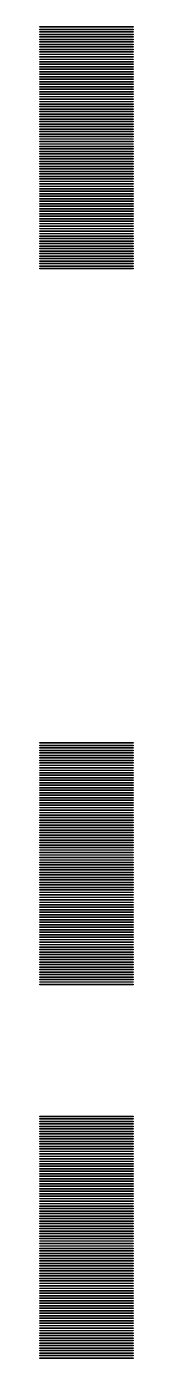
# Model space of a CAD drawing. Extents: x -18 to 83, y -18 to 83.
# Drawn here: x 5.25 to 6.75, y 36.05 to 57.45 of the extents above; entities that cross this region are included whole.
import ezdxf

# ---------------------------------------------------------------- set-up
doc = ezdxf.new("R2010")
doc.units = 0

msp = doc.modelspace()

# ---------------------------------------------------------------- linework, layer by layer
for p, q in [((5.25, 57.435), (5.25, 57.445)), ((5.25, 57.445), (6.75, 57.445)), ((6.75, 57.435), (5.25, 57.435)), ((5.25, 57.395), (5.25, 57.405)), ((5.25, 57.405), (6.75, 57.405)), ((6.75, 57.395), (5.25, 57.395)), ((5.25, 57.355), (5.25, 57.365)), ((5.25, 57.365), (6.75, 57.365)), ((6.75, 57.355), (5.25, 57.355)), ((6.75, 57.445), (6.75, 57.435)), ((6.75, 57.405), (6.75, 57.395)), ((6.75, 57.365), (6.75, 57.355)), ((5.25, 57.315), (5.25, 57.325)), ((5.25, 57.325), (6.75, 57.325)), ((6.75, 57.315), (5.25, 57.315)), ((5.25, 57.275), (5.25, 57.285)), ((5.25, 57.285), (6.75, 57.285)), ((6.75, 57.275), (5.25, 57.275)), ((5.25, 57.235), (5.25, 57.245)), ((5.25, 57.245), (6.75, 57.245)), ((6.75, 57.235), (5.25, 57.235)), ((5.25, 57.195), (5.25, 57.205)), ((5.25, 57.205), (6.75, 57.205)), ((6.75, 57.195), (5.25, 57.195)), ((5.25, 57.155), (5.25, 57.165)), ((5.25, 57.165), (6.75, 57.165)), ((6.75, 57.155), (5.25, 57.155)), ((5.25, 57.115), (5.25, 57.125)), ((5.25, 57.125), (6.75, 57.125)), ((6.75, 57.115), (5.25, 57.115)), ((6.75, 57.325), (6.75, 57.315)), ((6.75, 57.285), (6.75, 57.275)), ((6.75, 57.245), (6.75, 57.235)), ((6.75, 57.205), (6.75, 57.195)), ((6.75, 57.165), (6.75, 57.155)), ((6.75, 57.125), (6.75, 57.115)), ((5.25, 57.075), (5.25, 57.085)), ((5.25, 57.085), (6.75, 57.085)), ((6.75, 57.075), (5.25, 57.075)), ((5.25, 57.035), (5.25, 57.045)), ((5.25, 57.045), (6.75, 57.045)), ((6.75, 57.035), (5.25, 57.035)), ((5.25, 56.995), (5.25, 57.005)), ((5.25, 57.005), (6.75, 57.005)), ((6.75, 56.995), (5.25, 56.995)), ((5.25, 56.955), (5.25, 56.965)), ((5.25, 56.965), (6.75, 56.965)), ((6.75, 56.955), (5.25, 56.955)), ((5.25, 56.915), (5.25, 56.925)), ((5.25, 56.925), (6.75, 56.925)), ((6.75, 56.915), (5.25, 56.915)), ((6.75, 57.085), (6.75, 57.075)), ((6.75, 57.045), (6.75, 57.035)), ((6.75, 57.005), (6.75, 56.995)), ((6.75, 56.965), (6.75, 56.955)), ((6.75, 56.925), (6.75, 56.915)), ((5.25, 56.875), (5.25, 56.885)), ((5.25, 56.885), (6.75, 56.885)), ((6.75, 56.875), (5.25, 56.875)), ((5.25, 56.835), (5.25, 56.845)), ((5.25, 56.845), (6.75, 56.845)), ((6.75, 56.835), (5.25, 56.835)), ((5.25, 56.795), (5.25, 56.805)), ((5.25, 56.805), (6.75, 56.805)), ((6.75, 56.795), (5.25, 56.795)), ((5.25, 56.755), (5.25, 56.765)), ((5.25, 56.765), (6.75, 56.765)), ((6.75, 56.755), (5.25, 56.755)), ((5.25, 56.715), (5.25, 56.725)), ((5.25, 56.725), (6.75, 56.725)), ((6.75, 56.715), (5.25, 56.715)), ((5.25, 56.675), (5.25, 56.685)), ((5.25, 56.685), (6.75, 56.685)), ((6.75, 56.885), (6.75, 56.875)), ((6.75, 56.845), (6.75, 56.835)), ((6.75, 56.805), (6.75, 56.795)), ((6.75, 56.765), (6.75, 56.755)), ((6.75, 56.725), (6.75, 56.715)), ((6.75, 56.685), (6.75, 56.675)), ((6.75, 56.675), (5.25, 56.675)), ((5.25, 56.635), (5.25, 56.645)), ((5.25, 56.645), (6.75, 56.645)), ((6.75, 56.635), (5.25, 56.635)), ((5.25, 56.595), (5.25, 56.605)), ((5.25, 56.605), (6.75, 56.605)), ((6.75, 56.595), (5.25, 56.595)), ((5.25, 56.555), (5.25, 56.565)), ((5.25, 56.565), (6.75, 56.565)), ((6.75, 56.555), (5.25, 56.555)), ((5.25, 56.515), (5.25, 56.525)), ((5.25, 56.525), (6.75, 56.525)), ((6.75, 56.515), (5.25, 56.515)), ((5.25, 56.475), (5.25, 56.485)), ((5.25, 56.485), (6.75, 56.485)), ((6.75, 56.475), (5.25, 56.475)), ((6.75, 56.645), (6.75, 56.635)), ((6.75, 56.605), (6.75, 56.595)), ((6.75, 56.565), (6.75, 56.555)), ((6.75, 56.525), (6.75, 56.515)), ((6.75, 56.485), (6.75, 56.475)), ((5.25, 56.435), (5.25, 56.445)), ((5.25, 56.445), (6.75, 56.445)), ((6.75, 56.435), (5.25, 56.435)), ((5.25, 56.395), (5.25, 56.405)), ((5.25, 56.405), (6.75, 56.405)), ((6.75, 56.395), (5.25, 56.395)), ((5.25, 56.355), (5.25, 56.365)), ((5.25, 56.365), (6.75, 56.365)), ((6.75, 56.355), (5.25, 56.355)), ((5.25, 56.315), (5.25, 56.325)), ((5.25, 56.325), (6.75, 56.325)), ((6.75, 56.315), (5.25, 56.315)), ((5.25, 56.275), (5.25, 56.285)), ((5.25, 56.285), (6.75, 56.285)), ((6.75, 56.275), (5.25, 56.275)), ((6.75, 56.445), (6.75, 56.435)), ((6.75, 56.405), (6.75, 56.395)), ((6.75, 56.365), (6.75, 56.355)), ((6.75, 56.325), (6.75, 56.315)), ((6.75, 56.285), (6.75, 56.275)), ((5.25, 56.235), (5.25, 56.245)), ((5.25, 56.245), (6.75, 56.245)), ((6.75, 56.235), (5.25, 56.235)), ((5.25, 56.195), (5.25, 56.205)), ((5.25, 56.205), (6.75, 56.205)), ((6.75, 56.195), (5.25, 56.195)), ((5.25, 56.155), (5.25, 56.165)), ((5.25, 56.165), (6.75, 56.165)), ((6.75, 56.155), (5.25, 56.155)), ((5.25, 56.115), (5.25, 56.125)), ((5.25, 56.125), (6.75, 56.125)), ((6.75, 56.115), (5.25, 56.115)), ((5.25, 56.075), (5.25, 56.085)), ((5.25, 56.085), (6.75, 56.085)), ((6.75, 56.075), (5.25, 56.075)), ((5.25, 56.035), (5.25, 56.045)), ((5.25, 56.045), (6.75, 56.045)), ((6.75, 56.245), (6.75, 56.235)), ((6.75, 56.205), (6.75, 56.195)), ((6.75, 56.165), (6.75, 56.155)), ((6.75, 56.125), (6.75, 56.115)), ((6.75, 56.085), (6.75, 56.075)), ((6.75, 56.045), (6.75, 56.035)), ((6.75, 56.035), (5.25, 56.035)), ((5.25, 55.995), (5.25, 56.005)), ((5.25, 56.005), (6.75, 56.005)), ((6.75, 55.995), (5.25, 55.995)), ((5.25, 55.955), (5.25, 55.965)), ((5.25, 55.965), (6.75, 55.965)), ((6.75, 55.955), (5.25, 55.955)), ((5.25, 55.915), (5.25, 55.925)), ((5.25, 55.925), (6.75, 55.925)), ((6.75, 55.915), (5.25, 55.915)), ((5.25, 55.875), (5.25, 55.885)), ((5.25, 55.885), (6.75, 55.885)), ((6.75, 55.875), (5.25, 55.875)), ((5.25, 55.835), (5.25, 55.845)), ((5.25, 55.845), (6.75, 55.845)), ((6.75, 55.835), (5.25, 55.835)), ((6.75, 56.005), (6.75, 55.995)), ((6.75, 55.965), (6.75, 55.955)), ((6.75, 55.925), (6.75, 55.915)), ((6.75, 55.885), (6.75, 55.875)), ((6.75, 55.845), (6.75, 55.835)), ((5.25, 55.795), (5.25, 55.805)), ((5.25, 55.805), (6.75, 55.805)), ((6.75, 55.795), (5.25, 55.795)), ((5.25, 55.755), (5.25, 55.765)), ((5.25, 55.765), (6.75, 55.765)), ((6.75, 55.755), (5.25, 55.755)), ((5.25, 55.715), (5.25, 55.725)), ((5.25, 55.725), (6.75, 55.725)), ((6.75, 55.715), (5.25, 55.715)), ((5.25, 55.675), (5.25, 55.685)), ((5.25, 55.685), (6.75, 55.685)), ((6.75, 55.675), (5.25, 55.675)), ((5.25, 55.635), (5.25, 55.645)), ((5.25, 55.645), (6.75, 55.645)), ((6.75, 55.635), (5.25, 55.635)), ((6.75, 55.805), (6.75, 55.795)), ((6.75, 55.765), (6.75, 55.755)), ((6.75, 55.725), (6.75, 55.715)), ((6.75, 55.685), (6.75, 55.675)), ((6.75, 55.645), (6.75, 55.635)), ((5.25, 55.595), (5.25, 55.605)), ((5.25, 55.605), (6.75, 55.605)), ((6.75, 55.595), (5.25, 55.595)), ((5.25, 55.555), (5.25, 55.565)), ((5.25, 55.565), (6.75, 55.565)), ((6.75, 55.555), (5.25, 55.555)), ((5.25, 55.515), (5.25, 55.525)), ((5.25, 55.525), (6.75, 55.525)), ((6.75, 55.515), (5.25, 55.515)), ((5.25, 55.475), (5.25, 55.485)), ((5.25, 55.485), (6.75, 55.485)), ((6.75, 55.475), (5.25, 55.475)), ((5.25, 55.435), (5.25, 55.445)), ((5.25, 55.445), (6.75, 55.445)), ((6.75, 55.435), (5.25, 55.435)), ((5.25, 55.395), (5.25, 55.405)), ((5.25, 55.405), (6.75, 55.405)), ((6.75, 55.605), (6.75, 55.595)), ((6.75, 55.565), (6.75, 55.555)), ((6.75, 55.525), (6.75, 55.515)), ((6.75, 55.485), (6.75, 55.475)), ((6.75, 55.445), (6.75, 55.435)), ((6.75, 55.405), (6.75, 55.395)), ((6.75, 55.395), (5.25, 55.395)), ((5.25, 55.355), (5.25, 55.365)), ((5.25, 55.365), (6.75, 55.365)), ((6.75, 55.355), (5.25, 55.355)), ((5.25, 55.315), (5.25, 55.325)), ((5.25, 55.325), (6.75, 55.325)), ((6.75, 55.315), (5.25, 55.315)), ((5.25, 55.275), (5.25, 55.285)), ((5.25, 55.285), (6.75, 55.285)), ((6.75, 55.275), (5.25, 55.275)), ((5.25, 55.235), (5.25, 55.245)), ((5.25, 55.245), (6.75, 55.245)), ((6.75, 55.235), (5.25, 55.235)), ((5.25, 55.195), (5.25, 55.205)), ((5.25, 55.205), (6.75, 55.205)), ((6.75, 55.195), (5.25, 55.195)), ((6.75, 55.365), (6.75, 55.355)), ((6.75, 55.325), (6.75, 55.315)), ((6.75, 55.285), (6.75, 55.275)), ((6.75, 55.245), (6.75, 55.235)), ((6.75, 55.205), (6.75, 55.195)), ((5.25, 55.155), (5.25, 55.165)), ((5.25, 55.165), (6.75, 55.165)), ((6.75, 55.155), (5.25, 55.155)), ((5.25, 55.115), (5.25, 55.125)), ((5.25, 55.125), (6.75, 55.125)), ((6.75, 55.115), (5.25, 55.115)), ((5.25, 55.075), (5.25, 55.085)), ((5.25, 55.085), (6.75, 55.085)), ((6.75, 55.075), (5.25, 55.075)), ((5.25, 55.035), (5.25, 55.045)), ((5.25, 55.045), (6.75, 55.045)), ((6.75, 55.035), (5.25, 55.035)), ((5.25, 54.995), (5.25, 55.005)), ((5.25, 55.005), (6.75, 55.005)), ((6.75, 54.995), (5.25, 54.995)), ((6.75, 55.165), (6.75, 55.155)), ((6.75, 55.125), (6.75, 55.115)), ((6.75, 55.085), (6.75, 55.075)), ((6.75, 55.045), (6.75, 55.035)), ((6.75, 55.005), (6.75, 54.995)), ((5.25, 54.955), (5.25, 54.965)), ((5.25, 54.965), (6.75, 54.965)), ((6.75, 54.955), (5.25, 54.955)), ((5.25, 54.915), (5.25, 54.925)), ((5.25, 54.925), (6.75, 54.925)), ((6.75, 54.915), (5.25, 54.915)), ((5.25, 54.875), (5.25, 54.885)), ((5.25, 54.885), (6.75, 54.885)), ((6.75, 54.875), (5.25, 54.875)), ((5.25, 54.835), (5.25, 54.845)), ((5.25, 54.845), (6.75, 54.845)), ((6.75, 54.835), (5.25, 54.835)), ((5.25, 54.795), (5.25, 54.805)), ((5.25, 54.805), (6.75, 54.805)), ((6.75, 54.795), (5.25, 54.795)), ((5.25, 54.755), (5.25, 54.765)), ((5.25, 54.765), (6.75, 54.765)), ((6.75, 54.965), (6.75, 54.955)), ((6.75, 54.925), (6.75, 54.915)), ((6.75, 54.885), (6.75, 54.875)), ((6.75, 54.845), (6.75, 54.835)), ((6.75, 54.805), (6.75, 54.795)), ((6.75, 54.765), (6.75, 54.755)), ((6.75, 54.755), (5.25, 54.755)), ((5.25, 54.715), (5.25, 54.725)), ((5.25, 54.725), (6.75, 54.725)), ((6.75, 54.715), (5.25, 54.715)), ((5.25, 54.675), (5.25, 54.685)), ((5.25, 54.685), (6.75, 54.685)), ((6.75, 54.675), (5.25, 54.675)), ((5.25, 54.635), (5.25, 54.645)), ((5.25, 54.645), (6.75, 54.645)), ((6.75, 54.635), (5.25, 54.635)), ((5.25, 54.595), (5.25, 54.605)), ((5.25, 54.605), (6.75, 54.605)), ((6.75, 54.595), (5.25, 54.595)), ((5.25, 54.555), (5.25, 54.565)), ((5.25, 54.565), (6.75, 54.565)), ((6.75, 54.555), (5.25, 54.555)), ((6.75, 54.725), (6.75, 54.715)), ((6.75, 54.685), (6.75, 54.675)), ((6.75, 54.645), (6.75, 54.635)), ((6.75, 54.605), (6.75, 54.595)), ((6.75, 54.565), (6.75, 54.555)), ((5.25, 54.515), (5.25, 54.525)), ((5.25, 54.525), (6.75, 54.525)), ((6.75, 54.515), (5.25, 54.515)), ((5.25, 54.475), (5.25, 54.485)), ((5.25, 54.485), (6.75, 54.485)), ((6.75, 54.475), (5.25, 54.475)), ((5.25, 54.435), (5.25, 54.445)), ((5.25, 54.445), (6.75, 54.445)), ((6.75, 54.435), (5.25, 54.435)), ((5.25, 54.395), (5.25, 54.405)), ((5.25, 54.405), (6.75, 54.405)), ((6.75, 54.395), (5.25, 54.395)), ((5.25, 54.355), (5.25, 54.365)), ((5.25, 54.365), (6.75, 54.365)), ((6.75, 54.355), (5.25, 54.355)), ((6.75, 54.525), (6.75, 54.515)), ((6.75, 54.485), (6.75, 54.475)), ((6.75, 54.445), (6.75, 54.435)), ((6.75, 54.405), (6.75, 54.395)), ((6.75, 54.365), (6.75, 54.355)), ((5.25, 54.315), (5.25, 54.325)), ((5.25, 54.325), (6.75, 54.325)), ((6.75, 54.315), (5.25, 54.315)), ((5.25, 54.275), (5.25, 54.285)), ((5.25, 54.285), (6.75, 54.285)), ((6.75, 54.275), (5.25, 54.275)), ((5.25, 54.235), (5.25, 54.245)), ((5.25, 54.245), (6.75, 54.245)), ((6.75, 54.235), (5.25, 54.235)), ((5.25, 54.195), (5.25, 54.205)), ((5.25, 54.205), (6.75, 54.205)), ((6.75, 54.195), (5.25, 54.195)), ((5.25, 54.155), (5.25, 54.165)), ((5.25, 54.165), (6.75, 54.165)), ((6.75, 54.155), (5.25, 54.155)), ((5.25, 54.115), (5.25, 54.125)), ((5.25, 54.125), (6.75, 54.125)), ((6.75, 54.325), (6.75, 54.315)), ((6.75, 54.285), (6.75, 54.275)), ((6.75, 54.245), (6.75, 54.235)), ((6.75, 54.205), (6.75, 54.195)), ((6.75, 54.165), (6.75, 54.155)), ((6.75, 54.125), (6.75, 54.115)), ((6.75, 54.115), (5.25, 54.115)), ((5.25, 54.075), (5.25, 54.085)), ((5.25, 54.085), (6.75, 54.085)), ((6.75, 54.075), (5.25, 54.075)), ((5.25, 54.035), (5.25, 54.045)), ((5.25, 54.045), (6.75, 54.045)), ((6.75, 54.035), (5.25, 54.035)), ((5.25, 53.995), (5.25, 54.005)), ((5.25, 54.005), (6.75, 54.005)), ((6.75, 53.995), (5.25, 53.995)), ((5.25, 53.955), (5.25, 53.965)), ((5.25, 53.965), (6.75, 53.965)), ((6.75, 53.955), (5.25, 53.955)), ((5.25, 53.915), (5.25, 53.925)), ((5.25, 53.925), (6.75, 53.925)), ((6.75, 53.915), (5.25, 53.915)), ((6.75, 54.085), (6.75, 54.075)), ((6.75, 54.045), (6.75, 54.035)), ((6.75, 54.005), (6.75, 53.995)), ((6.75, 53.965), (6.75, 53.955)), ((6.75, 53.925), (6.75, 53.915)), ((5.25, 53.875), (5.25, 53.885)), ((5.25, 53.885), (6.75, 53.885)), ((6.75, 53.875), (5.25, 53.875)), ((5.25, 53.835), (5.25, 53.845)), ((5.25, 53.845), (6.75, 53.845)), ((6.75, 53.835), (5.25, 53.835)), ((5.25, 53.795), (5.25, 53.805)), ((5.25, 53.805), (6.75, 53.805)), ((6.75, 53.795), (5.25, 53.795)), ((5.25, 53.755), (5.25, 53.765)), ((5.25, 53.765), (6.75, 53.765)), ((6.75, 53.755), (5.25, 53.755)), ((5.25, 53.715), (5.25, 53.725)), ((5.25, 53.725), (6.75, 53.725)), ((6.75, 53.715), (5.25, 53.715)), ((6.75, 53.885), (6.75, 53.875)), ((6.75, 53.845), (6.75, 53.835)), ((6.75, 53.805), (6.75, 53.795)), ((6.75, 53.765), (6.75, 53.755)), ((6.75, 53.725), (6.75, 53.715)), ((5.25, 53.675), (5.25, 53.685)), ((5.25, 53.685), (6.75, 53.685)), ((6.75, 53.675), (5.25, 53.675)), ((5.25, 53.635), (5.25, 53.645)), ((5.25, 53.645), (6.75, 53.645)), ((6.75, 53.635), (5.25, 53.635)), ((5.25, 53.595), (5.25, 53.605)), ((5.25, 53.605), (6.75, 53.605)), ((6.75, 53.595), (5.25, 53.595)), ((5.25, 53.555), (5.25, 53.565)), ((5.25, 53.565), (6.75, 53.565)), ((6.75, 53.555), (5.25, 53.555)), ((6.75, 53.685), (6.75, 53.675)), ((6.75, 53.645), (6.75, 53.635)), ((6.75, 53.605), (6.75, 53.595)), ((6.75, 53.565), (6.75, 53.555)), ((5.25, 45.935), (5.25, 45.945)), ((5.25, 45.945), (6.75, 45.945)), ((6.75, 45.935), (5.25, 45.935)), ((5.25, 45.895), (5.25, 45.905)), ((5.25, 45.905), (6.75, 45.905)), ((6.75, 45.895), (5.25, 45.895)), ((5.25, 45.855), (5.25, 45.865)), ((5.25, 45.865), (6.75, 45.865)), ((6.75, 45.855), (5.25, 45.855)), ((5.25, 45.815), (5.25, 45.825)), ((5.25, 45.825), (6.75, 45.825)), ((6.75, 45.815), (5.25, 45.815)), ((5.25, 45.775), (5.25, 45.785)), ((5.25, 45.785), (6.75, 45.785)), ((6.75, 45.775), (5.25, 45.775)), ((6.75, 45.945), (6.75, 45.935)), ((6.75, 45.905), (6.75, 45.895)), ((6.75, 45.865), (6.75, 45.855)), ((6.75, 45.825), (6.75, 45.815)), ((6.75, 45.785), (6.75, 45.775)), ((5.25, 45.735), (5.25, 45.745)), ((5.25, 45.745), (6.75, 45.745)), ((6.75, 45.735), (5.25, 45.735)), ((5.25, 45.695), (5.25, 45.705)), ((5.25, 45.705), (6.75, 45.705)), ((6.75, 45.695), (5.25, 45.695)), ((5.25, 45.655), (5.25, 45.665)), ((5.25, 45.665), (6.75, 45.665)), ((6.75, 45.655), (5.25, 45.655)), ((5.25, 45.615), (5.25, 45.625)), ((5.25, 45.625), (6.75, 45.625)), ((6.75, 45.615), (5.25, 45.615)), ((5.25, 45.575), (5.25, 45.585)), ((5.25, 45.585), (6.75, 45.585)), ((6.75, 45.575), (5.25, 45.575)), ((6.75, 45.745), (6.75, 45.735)), ((6.75, 45.705), (6.75, 45.695)), ((6.75, 45.665), (6.75, 45.655)), ((6.75, 45.625), (6.75, 45.615)), ((6.75, 45.585), (6.75, 45.575)), ((5.25, 45.535), (5.25, 45.545)), ((5.25, 45.545), (6.75, 45.545)), ((6.75, 45.535), (5.25, 45.535)), ((5.25, 45.495), (5.25, 45.505)), ((5.25, 45.505), (6.75, 45.505)), ((6.75, 45.495), (5.25, 45.495)), ((5.25, 45.455), (5.25, 45.465)), ((5.25, 45.465), (6.75, 45.465)), ((6.75, 45.455), (5.25, 45.455)), ((5.25, 45.415), (5.25, 45.425)), ((5.25, 45.425), (6.75, 45.425)), ((6.75, 45.415), (5.25, 45.415)), ((5.25, 45.375), (5.25, 45.385)), ((5.25, 45.385), (6.75, 45.385)), ((6.75, 45.375), (5.25, 45.375)), ((6.75, 45.545), (6.75, 45.535)), ((6.75, 45.505), (6.75, 45.495)), ((6.75, 45.465), (6.75, 45.455)), ((6.75, 45.425), (6.75, 45.415)), ((6.75, 45.385), (6.75, 45.375)), ((5.25, 45.335), (5.25, 45.345)), ((5.25, 45.345), (6.75, 45.345)), ((6.75, 45.335), (5.25, 45.335)), ((5.25, 45.295), (5.25, 45.305)), ((5.25, 45.305), (6.75, 45.305)), ((6.75, 45.295), (5.25, 45.295)), ((5.25, 45.255), (5.25, 45.265)), ((5.25, 45.265), (6.75, 45.265)), ((6.75, 45.255), (5.25, 45.255)), ((5.25, 45.215), (5.25, 45.225)), ((5.25, 45.225), (6.75, 45.225)), ((6.75, 45.215), (5.25, 45.215)), ((5.25, 45.175), (5.25, 45.185)), ((5.25, 45.185), (6.75, 45.185)), ((6.75, 45.175), (5.25, 45.175)), ((5.25, 45.135), (5.25, 45.145)), ((5.25, 45.145), (6.75, 45.145)), ((6.75, 45.135), (5.25, 45.135)), ((6.75, 45.345), (6.75, 45.335)), ((6.75, 45.305), (6.75, 45.295)), ((6.75, 45.265), (6.75, 45.255)), ((6.75, 45.225), (6.75, 45.215)), ((6.75, 45.185), (6.75, 45.175)), ((6.75, 45.145), (6.75, 45.135)), ((5.25, 45.095), (5.25, 45.105)), ((5.25, 45.105), (6.75, 45.105)), ((6.75, 45.095), (5.25, 45.095)), ((5.25, 45.055), (5.25, 45.065)), ((5.25, 45.065), (6.75, 45.065)), ((6.75, 45.055), (5.25, 45.055)), ((5.25, 45.015), (5.25, 45.025)), ((5.25, 45.025), (6.75, 45.025)), ((6.75, 45.015), (5.25, 45.015)), ((5.25, 44.975), (5.25, 44.985)), ((5.25, 44.985), (6.75, 44.985)), ((6.75, 44.975), (5.25, 44.975)), ((5.25, 44.935), (5.25, 44.945)), ((5.25, 44.945), (6.75, 44.945)), ((6.75, 44.935), (5.25, 44.935)), ((6.75, 45.105), (6.75, 45.095)), ((6.75, 45.065), (6.75, 45.055)), ((6.75, 45.025), (6.75, 45.015)), ((6.75, 44.985), (6.75, 44.975)), ((6.75, 44.945), (6.75, 44.935)), ((5.25, 44.895), (5.25, 44.905)), ((5.25, 44.905), (6.75, 44.905)), ((6.75, 44.895), (5.25, 44.895)), ((5.25, 44.855), (5.25, 44.865)), ((5.25, 44.865), (6.75, 44.865)), ((6.75, 44.855), (5.25, 44.855)), ((5.25, 44.815), (5.25, 44.825)), ((5.25, 44.825), (6.75, 44.825)), ((6.75, 44.815), (5.25, 44.815)), ((5.25, 44.775), (5.25, 44.785)), ((5.25, 44.785), (6.75, 44.785)), ((6.75, 44.775), (5.25, 44.775)), ((5.25, 44.735), (5.25, 44.745)), ((5.25, 44.745), (6.75, 44.745)), ((6.75, 44.735), (5.25, 44.735)), ((6.75, 44.905), (6.75, 44.895)), ((6.75, 44.865), (6.75, 44.855)), ((6.75, 44.825), (6.75, 44.815)), ((6.75, 44.785), (6.75, 44.775)), ((6.75, 44.745), (6.75, 44.735)), ((5.25, 44.695), (5.25, 44.705)), ((5.25, 44.705), (6.75, 44.705)), ((6.75, 44.695), (5.25, 44.695)), ((5.25, 44.655), (5.25, 44.665)), ((5.25, 44.665), (6.75, 44.665)), ((6.75, 44.655), (5.25, 44.655)), ((5.25, 44.615), (5.25, 44.625)), ((5.25, 44.625), (6.75, 44.625)), ((6.75, 44.615), (5.25, 44.615)), ((5.25, 44.575), (5.25, 44.585)), ((5.25, 44.585), (6.75, 44.585)), ((6.75, 44.575), (5.25, 44.575)), ((5.25, 44.535), (5.25, 44.545)), ((5.25, 44.545), (6.75, 44.545)), ((6.75, 44.535), (5.25, 44.535)), ((5.25, 44.495), (5.25, 44.505)), ((5.25, 44.505), (6.75, 44.505)), ((6.75, 44.495), (5.25, 44.495)), ((6.75, 44.705), (6.75, 44.695)), ((6.75, 44.665), (6.75, 44.655)), ((6.75, 44.625), (6.75, 44.615)), ((6.75, 44.585), (6.75, 44.575)), ((6.75, 44.545), (6.75, 44.535)), ((6.75, 44.505), (6.75, 44.495)), ((5.25, 44.455), (5.25, 44.465)), ((5.25, 44.465), (6.75, 44.465)), ((6.75, 44.455), (5.25, 44.455)), ((5.25, 44.415), (5.25, 44.425)), ((5.25, 44.425), (6.75, 44.425)), ((6.75, 44.415), (5.25, 44.415)), ((5.25, 44.375), (5.25, 44.385)), ((5.25, 44.385), (6.75, 44.385)), ((6.75, 44.375), (5.25, 44.375)), ((5.25, 44.335), (5.25, 44.345)), ((5.25, 44.345), (6.75, 44.345)), ((6.75, 44.335), (5.25, 44.335)), ((5.25, 44.295), (5.25, 44.305)), ((5.25, 44.305), (6.75, 44.305)), ((6.75, 44.295), (5.25, 44.295)), ((6.75, 44.465), (6.75, 44.455)), ((6.75, 44.425), (6.75, 44.415)), ((6.75, 44.385), (6.75, 44.375)), ((6.75, 44.345), (6.75, 44.335)), ((6.75, 44.305), (6.75, 44.295)), ((5.25, 44.255), (5.25, 44.265)), ((5.25, 44.265), (6.75, 44.265)), ((6.75, 44.255), (5.25, 44.255)), ((5.25, 44.215), (5.25, 44.225)), ((5.25, 44.225), (6.75, 44.225)), ((6.75, 44.215), (5.25, 44.215)), ((5.25, 44.175), (5.25, 44.185)), ((5.25, 44.185), (6.75, 44.185)), ((6.75, 44.175), (5.25, 44.175)), ((5.25, 44.135), (5.25, 44.145)), ((5.25, 44.145), (6.75, 44.145)), ((6.75, 44.135), (5.25, 44.135)), ((5.25, 44.095), (5.25, 44.105)), ((5.25, 44.105), (6.75, 44.105)), ((6.75, 44.095), (5.25, 44.095)), ((5.25, 44.055), (5.25, 44.065)), ((5.25, 44.065), (6.75, 44.065)), ((6.75, 44.265), (6.75, 44.255)), ((6.75, 44.225), (6.75, 44.215)), ((6.75, 44.185), (6.75, 44.175)), ((6.75, 44.145), (6.75, 44.135)), ((6.75, 44.105), (6.75, 44.095)), ((6.75, 44.065), (6.75, 44.055)), ((6.75, 44.055), (5.25, 44.055)), ((5.25, 44.015), (5.25, 44.025)), ((5.25, 44.025), (6.75, 44.025)), ((6.75, 44.015), (5.25, 44.015)), ((5.25, 43.975), (5.25, 43.985)), ((5.25, 43.985), (6.75, 43.985)), ((6.75, 43.975), (5.25, 43.975)), ((5.25, 43.935), (5.25, 43.945)), ((5.25, 43.945), (6.75, 43.945)), ((6.75, 43.935), (5.25, 43.935)), ((5.25, 43.895), (5.25, 43.905)), ((5.25, 43.905), (6.75, 43.905)), ((6.75, 43.895), (5.25, 43.895)), ((5.25, 43.855), (5.25, 43.865)), ((5.25, 43.865), (6.75, 43.865)), ((6.75, 43.855), (5.25, 43.855)), ((6.75, 44.025), (6.75, 44.015)), ((6.75, 43.985), (6.75, 43.975)), ((6.75, 43.945), (6.75, 43.935)), ((6.75, 43.905), (6.75, 43.895)), ((6.75, 43.865), (6.75, 43.855)), ((5.25, 43.815), (5.25, 43.825)), ((5.25, 43.825), (6.75, 43.825)), ((6.75, 43.815), (5.25, 43.815)), ((5.25, 43.775), (5.25, 43.785)), ((5.25, 43.785), (6.75, 43.785)), ((6.75, 43.775), (5.25, 43.775)), ((5.25, 43.735), (5.25, 43.745)), ((5.25, 43.745), (6.75, 43.745)), ((6.75, 43.735), (5.25, 43.735)), ((5.25, 43.695), (5.25, 43.705)), ((5.25, 43.705), (6.75, 43.705)), ((6.75, 43.695), (5.25, 43.695)), ((5.25, 43.655), (5.25, 43.665)), ((5.25, 43.665), (6.75, 43.665)), ((6.75, 43.655), (5.25, 43.655)), ((6.75, 43.825), (6.75, 43.815)), ((6.75, 43.785), (6.75, 43.775)), ((6.75, 43.745), (6.75, 43.735)), ((6.75, 43.705), (6.75, 43.695)), ((6.75, 43.665), (6.75, 43.655)), ((5.25, 43.615), (5.25, 43.625)), ((5.25, 43.625), (6.75, 43.625)), ((6.75, 43.615), (5.25, 43.615)), ((5.25, 43.575), (5.25, 43.585)), ((5.25, 43.585), (6.75, 43.585)), ((6.75, 43.575), (5.25, 43.575)), ((5.25, 43.535), (5.25, 43.545)), ((5.25, 43.545), (6.75, 43.545)), ((6.75, 43.535), (5.25, 43.535)), ((5.25, 43.495), (5.25, 43.505)), ((5.25, 43.505), (6.75, 43.505)), ((6.75, 43.495), (5.25, 43.495)), ((5.25, 43.455), (5.25, 43.465)), ((5.25, 43.465), (6.75, 43.465)), ((6.75, 43.455), (5.25, 43.455)), ((5.25, 43.415), (5.25, 43.425)), ((5.25, 43.425), (6.75, 43.425)), ((6.75, 43.625), (6.75, 43.615)), ((6.75, 43.585), (6.75, 43.575)), ((6.75, 43.545), (6.75, 43.535)), ((6.75, 43.505), (6.75, 43.495)), ((6.75, 43.465), (6.75, 43.455)), ((6.75, 43.425), (6.75, 43.415)), ((6.75, 43.415), (5.25, 43.415)), ((5.25, 43.375), (5.25, 43.385)), ((5.25, 43.385), (6.75, 43.385)), ((6.75, 43.375), (5.25, 43.375)), ((5.25, 43.335), (5.25, 43.345)), ((5.25, 43.345), (6.75, 43.345)), ((6.75, 43.335), (5.25, 43.335)), ((5.25, 43.295), (5.25, 43.305)), ((5.25, 43.305), (6.75, 43.305)), ((6.75, 43.295), (5.25, 43.295)), ((5.25, 43.255), (5.25, 43.265)), ((5.25, 43.265), (6.75, 43.265)), ((6.75, 43.255), (5.25, 43.255)), ((5.25, 43.215), (5.25, 43.225)), ((5.25, 43.225), (6.75, 43.225)), ((6.75, 43.215), (5.25, 43.215)), ((6.75, 43.385), (6.75, 43.375)), ((6.75, 43.345), (6.75, 43.335)), ((6.75, 43.305), (6.75, 43.295)), ((6.75, 43.265), (6.75, 43.255)), ((6.75, 43.225), (6.75, 43.215)), ((5.25, 43.175), (5.25, 43.185)), ((5.25, 43.185), (6.75, 43.185)), ((6.75, 43.175), (5.25, 43.175)), ((5.25, 43.135), (5.25, 43.145)), ((5.25, 43.145), (6.75, 43.145)), ((6.75, 43.135), (5.25, 43.135)), ((5.25, 43.095), (5.25, 43.105)), ((5.25, 43.105), (6.75, 43.105)), ((6.75, 43.095), (5.25, 43.095)), ((5.25, 43.055), (5.25, 43.065)), ((5.25, 43.065), (6.75, 43.065)), ((6.75, 43.055), (5.25, 43.055)), ((5.25, 43.015), (5.25, 43.025)), ((5.25, 43.025), (6.75, 43.025)), ((6.75, 43.015), (5.25, 43.015)), ((6.75, 43.185), (6.75, 43.175)), ((6.75, 43.145), (6.75, 43.135)), ((6.75, 43.105), (6.75, 43.095)), ((6.75, 43.065), (6.75, 43.055)), ((6.75, 43.025), (6.75, 43.015)), ((5.25, 42.975), (5.25, 42.985)), ((5.25, 42.985), (6.75, 42.985)), ((6.75, 42.975), (5.25, 42.975)), ((5.25, 42.935), (5.25, 42.945)), ((5.25, 42.945), (6.75, 42.945)), ((6.75, 42.935), (5.25, 42.935)), ((5.25, 42.895), (5.25, 42.905)), ((5.25, 42.905), (6.75, 42.905)), ((6.75, 42.895), (5.25, 42.895)), ((5.25, 42.855), (5.25, 42.865)), ((5.25, 42.865), (6.75, 42.865)), ((6.75, 42.855), (5.25, 42.855)), ((5.25, 42.815), (5.25, 42.825)), ((5.25, 42.825), (6.75, 42.825)), ((6.75, 42.815), (5.25, 42.815)), ((5.25, 42.775), (5.25, 42.785)), ((5.25, 42.785), (6.75, 42.785)), ((6.75, 42.985), (6.75, 42.975)), ((6.75, 42.945), (6.75, 42.935)), ((6.75, 42.905), (6.75, 42.895)), ((6.75, 42.865), (6.75, 42.855)), ((6.75, 42.825), (6.75, 42.815)), ((6.75, 42.785), (6.75, 42.775)), ((6.75, 42.775), (5.25, 42.775)), ((5.25, 42.735), (5.25, 42.745)), ((5.25, 42.745), (6.75, 42.745)), ((6.75, 42.735), (5.25, 42.735)), ((5.25, 42.695), (5.25, 42.705)), ((5.25, 42.705), (6.75, 42.705)), ((6.75, 42.695), (5.25, 42.695)), ((5.25, 42.655), (5.25, 42.665)), ((5.25, 42.665), (6.75, 42.665)), ((6.75, 42.655), (5.25, 42.655)), ((5.25, 42.615), (5.25, 42.625)), ((5.25, 42.625), (6.75, 42.625)), ((6.75, 42.615), (5.25, 42.615)), ((5.25, 42.575), (5.25, 42.585)), ((5.25, 42.585), (6.75, 42.585)), ((6.75, 42.575), (5.25, 42.575)), ((6.75, 42.745), (6.75, 42.735)), ((6.75, 42.705), (6.75, 42.695)), ((6.75, 42.665), (6.75, 42.655)), ((6.75, 42.625), (6.75, 42.615)), ((6.75, 42.585), (6.75, 42.575)), ((5.25, 42.535), (5.25, 42.545)), ((5.25, 42.545), (6.75, 42.545)), ((6.75, 42.535), (5.25, 42.535)), ((5.25, 42.495), (5.25, 42.505)), ((5.25, 42.505), (6.75, 42.505)), ((6.75, 42.495), (5.25, 42.495)), ((5.25, 42.455), (5.25, 42.465)), ((5.25, 42.465), (6.75, 42.465)), ((6.75, 42.455), (5.25, 42.455)), ((5.25, 42.415), (5.25, 42.425)), ((5.25, 42.425), (6.75, 42.425)), ((6.75, 42.415), (5.25, 42.415)), ((5.25, 42.375), (5.25, 42.385)), ((5.25, 42.385), (6.75, 42.385)), ((6.75, 42.375), (5.25, 42.375)), ((6.75, 42.545), (6.75, 42.535)), ((6.75, 42.505), (6.75, 42.495)), ((6.75, 42.465), (6.75, 42.455)), ((6.75, 42.425), (6.75, 42.415)), ((6.75, 42.385), (6.75, 42.375)), ((5.25, 42.335), (5.25, 42.345)), ((5.25, 42.345), (6.75, 42.345)), ((6.75, 42.335), (5.25, 42.335)), ((5.25, 42.295), (5.25, 42.305)), ((5.25, 42.305), (6.75, 42.305)), ((6.75, 42.295), (5.25, 42.295)), ((5.25, 42.255), (5.25, 42.265)), ((5.25, 42.265), (6.75, 42.265)), ((6.75, 42.255), (5.25, 42.255)), ((5.25, 42.215), (5.25, 42.225)), ((5.25, 42.225), (6.75, 42.225)), ((6.75, 42.215), (5.25, 42.215)), ((5.25, 42.175), (5.25, 42.185)), ((5.25, 42.185), (6.75, 42.185)), ((6.75, 42.175), (5.25, 42.175)), ((5.25, 42.135), (5.25, 42.145)), ((5.25, 42.145), (6.75, 42.145)), ((6.75, 42.345), (6.75, 42.335)), ((6.75, 42.305), (6.75, 42.295)), ((6.75, 42.265), (6.75, 42.255)), ((6.75, 42.225), (6.75, 42.215)), ((6.75, 42.185), (6.75, 42.175)), ((6.75, 42.145), (6.75, 42.135)), ((6.75, 42.135), (5.25, 42.135)), ((5.25, 42.095), (5.25, 42.105)), ((5.25, 42.105), (6.75, 42.105)), ((6.75, 42.095), (5.25, 42.095)), ((5.25, 42.055), (5.25, 42.065)), ((5.25, 42.065), (6.75, 42.065)), ((6.75, 42.055), (5.25, 42.055)), ((6.75, 42.105), (6.75, 42.095)), ((6.75, 42.065), (6.75, 42.055)), ((5.25, 39.935), (5.25, 39.945)), ((5.25, 39.945), (6.75, 39.945)), ((6.75, 39.935), (5.25, 39.935)), ((5.25, 39.895), (5.25, 39.905)), ((5.25, 39.905), (6.75, 39.905)), ((6.75, 39.895), (5.25, 39.895)), ((5.25, 39.855), (5.25, 39.865)), ((5.25, 39.865), (6.75, 39.865)), ((6.75, 39.855), (5.25, 39.855)), ((5.25, 39.815), (5.25, 39.825)), ((5.25, 39.825), (6.75, 39.825)), ((6.75, 39.815), (5.25, 39.815)), ((6.75, 39.945), (6.75, 39.935)), ((6.75, 39.905), (6.75, 39.895)), ((6.75, 39.865), (6.75, 39.855)), ((6.75, 39.825), (6.75, 39.815)), ((5.25, 39.775), (5.25, 39.785)), ((5.25, 39.785), (6.75, 39.785)), ((6.75, 39.775), (5.25, 39.775)), ((5.25, 39.735), (5.25, 39.745)), ((5.25, 39.745), (6.75, 39.745)), ((6.75, 39.735), (5.25, 39.735)), ((5.25, 39.695), (5.25, 39.705)), ((5.25, 39.705), (6.75, 39.705)), ((6.75, 39.695), (5.25, 39.695)), ((5.25, 39.655), (5.25, 39.665)), ((5.25, 39.665), (6.75, 39.665)), ((6.75, 39.655), (5.25, 39.655)), ((5.25, 39.615), (5.25, 39.625)), ((5.25, 39.625), (6.75, 39.625)), ((6.75, 39.615), (5.25, 39.615)), ((5.25, 39.575), (5.25, 39.585)), ((5.25, 39.585), (6.75, 39.585)), ((6.75, 39.575), (5.25, 39.575)), ((6.75, 39.785), (6.75, 39.775)), ((6.75, 39.745), (6.75, 39.735)), ((6.75, 39.705), (6.75, 39.695)), ((6.75, 39.665), (6.75, 39.655)), ((6.75, 39.625), (6.75, 39.615)), ((6.75, 39.585), (6.75, 39.575)), ((5.25, 39.535), (5.25, 39.545)), ((5.25, 39.545), (6.75, 39.545)), ((6.75, 39.535), (5.25, 39.535)), ((5.25, 39.495), (5.25, 39.505)), ((5.25, 39.505), (6.75, 39.505)), ((6.75, 39.495), (5.25, 39.495)), ((5.25, 39.455), (5.25, 39.465)), ((5.25, 39.465), (6.75, 39.465)), ((6.75, 39.455), (5.25, 39.455)), ((5.25, 39.415), (5.25, 39.425)), ((5.25, 39.425), (6.75, 39.425)), ((6.75, 39.415), (5.25, 39.415)), ((5.25, 39.375), (5.25, 39.385)), ((5.25, 39.385), (6.75, 39.385)), ((6.75, 39.375), (5.25, 39.375)), ((6.75, 39.545), (6.75, 39.535)), ((6.75, 39.505), (6.75, 39.495)), ((6.75, 39.465), (6.75, 39.455)), ((6.75, 39.425), (6.75, 39.415)), ((6.75, 39.385), (6.75, 39.375)), ((5.25, 39.335), (5.25, 39.345)), ((5.25, 39.345), (6.75, 39.345)), ((6.75, 39.335), (5.25, 39.335)), ((5.25, 39.295), (5.25, 39.305)), ((5.25, 39.305), (6.75, 39.305)), ((6.75, 39.295), (5.25, 39.295)), ((5.25, 39.255), (5.25, 39.265)), ((5.25, 39.265), (6.75, 39.265)), ((6.75, 39.255), (5.25, 39.255)), ((5.25, 39.215), (5.25, 39.225)), ((5.25, 39.225), (6.75, 39.225)), ((6.75, 39.215), (5.25, 39.215)), ((5.25, 39.175), (5.25, 39.185)), ((5.25, 39.185), (6.75, 39.185)), ((6.75, 39.175), (5.25, 39.175)), ((5.25, 39.135), (5.25, 39.145)), ((5.25, 39.145), (6.75, 39.145)), ((6.75, 39.345), (6.75, 39.335)), ((6.75, 39.305), (6.75, 39.295)), ((6.75, 39.265), (6.75, 39.255)), ((6.75, 39.225), (6.75, 39.215)), ((6.75, 39.185), (6.75, 39.175)), ((6.75, 39.145), (6.75, 39.135)), ((6.75, 39.135), (5.25, 39.135)), ((5.25, 39.095), (5.25, 39.105)), ((5.25, 39.105), (6.75, 39.105)), ((6.75, 39.095), (5.25, 39.095)), ((5.25, 39.055), (5.25, 39.065)), ((5.25, 39.065), (6.75, 39.065)), ((6.75, 39.055), (5.25, 39.055)), ((5.25, 39.015), (5.25, 39.025)), ((5.25, 39.025), (6.75, 39.025)), ((6.75, 39.015), (5.25, 39.015)), ((5.25, 38.975), (5.25, 38.985)), ((5.25, 38.985), (6.75, 38.985)), ((6.75, 38.975), (5.25, 38.975)), ((5.25, 38.935), (5.25, 38.945)), ((5.25, 38.945), (6.75, 38.945)), ((6.75, 38.935), (5.25, 38.935)), ((6.75, 39.105), (6.75, 39.095)), ((6.75, 39.065), (6.75, 39.055)), ((6.75, 39.025), (6.75, 39.015)), ((6.75, 38.985), (6.75, 38.975)), ((6.75, 38.945), (6.75, 38.935)), ((5.25, 38.895), (5.25, 38.905)), ((5.25, 38.905), (6.75, 38.905)), ((6.75, 38.895), (5.25, 38.895)), ((5.25, 38.855), (5.25, 38.865)), ((5.25, 38.865), (6.75, 38.865)), ((6.75, 38.855), (5.25, 38.855)), ((5.25, 38.815), (5.25, 38.825)), ((5.25, 38.825), (6.75, 38.825)), ((6.75, 38.815), (5.25, 38.815)), ((5.25, 38.775), (5.25, 38.785)), ((5.25, 38.785), (6.75, 38.785)), ((6.75, 38.775), (5.25, 38.775)), ((5.25, 38.735), (5.25, 38.745)), ((5.25, 38.745), (6.75, 38.745)), ((6.75, 38.735), (5.25, 38.735)), ((6.75, 38.905), (6.75, 38.895)), ((6.75, 38.865), (6.75, 38.855)), ((6.75, 38.825), (6.75, 38.815)), ((6.75, 38.785), (6.75, 38.775)), ((6.75, 38.745), (6.75, 38.735)), ((5.25, 38.695), (5.25, 38.705)), ((5.25, 38.705), (6.75, 38.705)), ((6.75, 38.695), (5.25, 38.695)), ((5.25, 38.655), (5.25, 38.665)), ((5.25, 38.665), (6.75, 38.665)), ((6.75, 38.655), (5.25, 38.655)), ((5.25, 38.615), (5.25, 38.625)), ((5.25, 38.625), (6.75, 38.625)), ((6.75, 38.615), (5.25, 38.615)), ((5.25, 38.575), (5.25, 38.585)), ((5.25, 38.585), (6.75, 38.585)), ((6.75, 38.575), (5.25, 38.575)), ((5.25, 38.535), (5.25, 38.545)), ((5.25, 38.545), (6.75, 38.545)), ((6.75, 38.535), (5.25, 38.535)), ((5.25, 38.495), (5.25, 38.505)), ((5.25, 38.505), (6.75, 38.505)), ((6.75, 38.705), (6.75, 38.695)), ((6.75, 38.665), (6.75, 38.655)), ((6.75, 38.625), (6.75, 38.615)), ((6.75, 38.585), (6.75, 38.575)), ((6.75, 38.545), (6.75, 38.535)), ((6.75, 38.505), (6.75, 38.495)), ((6.75, 38.495), (5.25, 38.495)), ((5.25, 38.455), (5.25, 38.465)), ((5.25, 38.465), (6.75, 38.465)), ((6.75, 38.455), (5.25, 38.455)), ((5.25, 38.415), (5.25, 38.425)), ((5.25, 38.425), (6.75, 38.425)), ((6.75, 38.415), (5.25, 38.415)), ((5.25, 38.375), (5.25, 38.385)), ((5.25, 38.385), (6.75, 38.385)), ((6.75, 38.375), (5.25, 38.375)), ((5.25, 38.335), (5.25, 38.345)), ((5.25, 38.345), (6.75, 38.345)), ((6.75, 38.335), (5.25, 38.335)), ((5.25, 38.295), (5.25, 38.305)), ((5.25, 38.305), (6.75, 38.305)), ((6.75, 38.295), (5.25, 38.295)), ((6.75, 38.465), (6.75, 38.455)), ((6.75, 38.425), (6.75, 38.415)), ((6.75, 38.385), (6.75, 38.375)), ((6.75, 38.345), (6.75, 38.335)), ((6.75, 38.305), (6.75, 38.295)), ((5.25, 38.255), (5.25, 38.265)), ((5.25, 38.265), (6.75, 38.265)), ((6.75, 38.255), (5.25, 38.255)), ((5.25, 38.215), (5.25, 38.225)), ((5.25, 38.225), (6.75, 38.225)), ((6.75, 38.215), (5.25, 38.215)), ((5.25, 38.175), (5.25, 38.185)), ((5.25, 38.185), (6.75, 38.185)), ((6.75, 38.175), (5.25, 38.175)), ((5.25, 38.135), (5.25, 38.145)), ((5.25, 38.145), (6.75, 38.145)), ((6.75, 38.135), (5.25, 38.135)), ((5.25, 38.095), (5.25, 38.105)), ((5.25, 38.105), (6.75, 38.105)), ((6.75, 38.095), (5.25, 38.095)), ((6.75, 38.265), (6.75, 38.255)), ((6.75, 38.225), (6.75, 38.215)), ((6.75, 38.185), (6.75, 38.175)), ((6.75, 38.145), (6.75, 38.135)), ((6.75, 38.105), (6.75, 38.095)), ((5.25, 38.055), (5.25, 38.065)), ((5.25, 38.065), (6.75, 38.065)), ((6.75, 38.055), (5.25, 38.055)), ((5.25, 38.015), (5.25, 38.025)), ((5.25, 38.025), (6.75, 38.025)), ((6.75, 38.015), (5.25, 38.015)), ((5.25, 37.975), (5.25, 37.985)), ((5.25, 37.985), (6.75, 37.985)), ((6.75, 37.975), (5.25, 37.975)), ((5.25, 37.935), (5.25, 37.945)), ((5.25, 37.945), (6.75, 37.945)), ((6.75, 37.935), (5.25, 37.935)), ((5.25, 37.895), (5.25, 37.905)), ((5.25, 37.905), (6.75, 37.905)), ((6.75, 37.895), (5.25, 37.895)), ((5.25, 37.855), (5.25, 37.865)), ((5.25, 37.865), (6.75, 37.865)), ((6.75, 38.065), (6.75, 38.055)), ((6.75, 38.025), (6.75, 38.015)), ((6.75, 37.985), (6.75, 37.975)), ((6.75, 37.945), (6.75, 37.935)), ((6.75, 37.905), (6.75, 37.895)), ((6.75, 37.865), (6.75, 37.855)), ((6.75, 37.855), (5.25, 37.855)), ((5.25, 37.815), (5.25, 37.825)), ((5.25, 37.825), (6.75, 37.825)), ((6.75, 37.815), (5.25, 37.815)), ((5.25, 37.775), (5.25, 37.785)), ((5.25, 37.785), (6.75, 37.785)), ((6.75, 37.775), (5.25, 37.775)), ((5.25, 37.735), (5.25, 37.745)), ((5.25, 37.745), (6.75, 37.745)), ((6.75, 37.735), (5.25, 37.735)), ((5.25, 37.695), (5.25, 37.705)), ((5.25, 37.705), (6.75, 37.705)), ((6.75, 37.695), (5.25, 37.695)), ((5.25, 37.655), (5.25, 37.665)), ((5.25, 37.665), (6.75, 37.665)), ((6.75, 37.655), (5.25, 37.655)), ((6.75, 37.825), (6.75, 37.815)), ((6.75, 37.785), (6.75, 37.775)), ((6.75, 37.745), (6.75, 37.735)), ((6.75, 37.705), (6.75, 37.695)), ((6.75, 37.665), (6.75, 37.655)), ((5.25, 37.615), (5.25, 37.625)), ((5.25, 37.625), (6.75, 37.625)), ((6.75, 37.615), (5.25, 37.615)), ((5.25, 37.575), (5.25, 37.585)), ((5.25, 37.585), (6.75, 37.585)), ((6.75, 37.575), (5.25, 37.575)), ((5.25, 37.535), (5.25, 37.545)), ((5.25, 37.545), (6.75, 37.545)), ((6.75, 37.535), (5.25, 37.535)), ((5.25, 37.495), (5.25, 37.505)), ((5.25, 37.505), (6.75, 37.505)), ((6.75, 37.495), (5.25, 37.495)), ((5.25, 37.455), (5.25, 37.465)), ((5.25, 37.465), (6.75, 37.465)), ((6.75, 37.455), (5.25, 37.455)), ((6.75, 37.625), (6.75, 37.615)), ((6.75, 37.585), (6.75, 37.575)), ((6.75, 37.545), (6.75, 37.535)), ((6.75, 37.505), (6.75, 37.495)), ((6.75, 37.465), (6.75, 37.455)), ((5.25, 37.415), (5.25, 37.425)), ((5.25, 37.425), (6.75, 37.425)), ((6.75, 37.415), (5.25, 37.415)), ((5.25, 37.375), (5.25, 37.385)), ((5.25, 37.385), (6.75, 37.385)), ((6.75, 37.375), (5.25, 37.375)), ((5.25, 37.335), (5.25, 37.345)), ((5.25, 37.345), (6.75, 37.345)), ((6.75, 37.335), (5.25, 37.335)), ((5.25, 37.295), (5.25, 37.305)), ((5.25, 37.305), (6.75, 37.305)), ((6.75, 37.295), (5.25, 37.295)), ((5.25, 37.255), (5.25, 37.265)), ((5.25, 37.265), (6.75, 37.265)), ((6.75, 37.255), (5.25, 37.255)), ((5.25, 37.215), (5.25, 37.225)), ((5.25, 37.225), (6.75, 37.225)), ((6.75, 37.425), (6.75, 37.415)), ((6.75, 37.385), (6.75, 37.375)), ((6.75, 37.345), (6.75, 37.335)), ((6.75, 37.305), (6.75, 37.295)), ((6.75, 37.265), (6.75, 37.255)), ((6.75, 37.225), (6.75, 37.215)), ((6.75, 37.215), (5.25, 37.215)), ((5.25, 37.175), (5.25, 37.185)), ((5.25, 37.185), (6.75, 37.185)), ((6.75, 37.175), (5.25, 37.175)), ((5.25, 37.135), (5.25, 37.145)), ((5.25, 37.145), (6.75, 37.145)), ((6.75, 37.135), (5.25, 37.135)), ((5.25, 37.095), (5.25, 37.105)), ((5.25, 37.105), (6.75, 37.105)), ((6.75, 37.095), (5.25, 37.095)), ((5.25, 37.055), (5.25, 37.065)), ((5.25, 37.065), (6.75, 37.065)), ((6.75, 37.055), (5.25, 37.055)), ((5.25, 37.015), (5.25, 37.025)), ((5.25, 37.025), (6.75, 37.025)), ((6.75, 37.015), (5.25, 37.015)), ((6.75, 37.185), (6.75, 37.175)), ((6.75, 37.145), (6.75, 37.135)), ((6.75, 37.105), (6.75, 37.095)), ((6.75, 37.065), (6.75, 37.055)), ((6.75, 37.025), (6.75, 37.015)), ((5.25, 36.975), (5.25, 36.985)), ((5.25, 36.985), (6.75, 36.985)), ((6.75, 36.975), (5.25, 36.975)), ((5.25, 36.935), (5.25, 36.945)), ((5.25, 36.945), (6.75, 36.945)), ((6.75, 36.935), (5.25, 36.935)), ((5.25, 36.895), (5.25, 36.905)), ((5.25, 36.905), (6.75, 36.905)), ((6.75, 36.895), (5.25, 36.895)), ((5.25, 36.855), (5.25, 36.865)), ((5.25, 36.865), (6.75, 36.865)), ((6.75, 36.855), (5.25, 36.855)), ((5.25, 36.815), (5.25, 36.825)), ((5.25, 36.825), (6.75, 36.825)), ((6.75, 36.815), (5.25, 36.815)), ((6.75, 36.985), (6.75, 36.975)), ((6.75, 36.945), (6.75, 36.935)), ((6.75, 36.905), (6.75, 36.895)), ((6.75, 36.865), (6.75, 36.855)), ((6.75, 36.825), (6.75, 36.815)), ((5.25, 36.775), (5.25, 36.785)), ((5.25, 36.785), (6.75, 36.785)), ((6.75, 36.775), (5.25, 36.775)), ((5.25, 36.735), (5.25, 36.745)), ((5.25, 36.745), (6.75, 36.745)), ((6.75, 36.735), (5.25, 36.735)), ((5.25, 36.695), (5.25, 36.705)), ((5.25, 36.705), (6.75, 36.705)), ((6.75, 36.695), (5.25, 36.695)), ((5.25, 36.655), (5.25, 36.665)), ((5.25, 36.665), (6.75, 36.665)), ((6.75, 36.655), (5.25, 36.655)), ((5.25, 36.615), (5.25, 36.625)), ((5.25, 36.625), (6.75, 36.625)), ((6.75, 36.615), (5.25, 36.615)), ((5.25, 36.575), (5.25, 36.585)), ((5.25, 36.585), (6.75, 36.585)), ((6.75, 36.785), (6.75, 36.775)), ((6.75, 36.745), (6.75, 36.735)), ((6.75, 36.705), (6.75, 36.695)), ((6.75, 36.665), (6.75, 36.655)), ((6.75, 36.625), (6.75, 36.615)), ((6.75, 36.585), (6.75, 36.575)), ((6.75, 36.575), (5.25, 36.575)), ((5.25, 36.535), (5.25, 36.545)), ((5.25, 36.545), (6.75, 36.545)), ((6.75, 36.535), (5.25, 36.535)), ((5.25, 36.495), (5.25, 36.505)), ((5.25, 36.505), (6.75, 36.505)), ((6.75, 36.495), (5.25, 36.495)), ((5.25, 36.455), (5.25, 36.465)), ((5.25, 36.465), (6.75, 36.465)), ((6.75, 36.455), (5.25, 36.455)), ((5.25, 36.415), (5.25, 36.425)), ((5.25, 36.425), (6.75, 36.425)), ((6.75, 36.415), (5.25, 36.415)), ((5.25, 36.375), (5.25, 36.385)), ((5.25, 36.385), (6.75, 36.385)), ((6.75, 36.375), (5.25, 36.375)), ((6.75, 36.545), (6.75, 36.535)), ((6.75, 36.505), (6.75, 36.495)), ((6.75, 36.465), (6.75, 36.455)), ((6.75, 36.425), (6.75, 36.415)), ((6.75, 36.385), (6.75, 36.375)), ((5.25, 36.335), (5.25, 36.345)), ((5.25, 36.345), (6.75, 36.345)), ((6.75, 36.335), (5.25, 36.335)), ((5.25, 36.295), (5.25, 36.305)), ((5.25, 36.305), (6.75, 36.305)), ((6.75, 36.295), (5.25, 36.295)), ((5.25, 36.255), (5.25, 36.265)), ((5.25, 36.265), (6.75, 36.265)), ((6.75, 36.255), (5.25, 36.255)), ((5.25, 36.215), (5.25, 36.225)), ((5.25, 36.225), (6.75, 36.225)), ((6.75, 36.215), (5.25, 36.215)), ((5.25, 36.175), (5.25, 36.185)), ((5.25, 36.185), (6.75, 36.185)), ((6.75, 36.175), (5.25, 36.175)), ((6.75, 36.345), (6.75, 36.335)), ((6.75, 36.305), (6.75, 36.295)), ((6.75, 36.265), (6.75, 36.255)), ((6.75, 36.225), (6.75, 36.215)), ((6.75, 36.185), (6.75, 36.175)), ((5.25, 36.135), (5.25, 36.145)), ((5.25, 36.145), (6.75, 36.145)), ((6.75, 36.135), (5.25, 36.135)), ((5.25, 36.095), (5.25, 36.105)), ((5.25, 36.105), (6.75, 36.105)), ((6.75, 36.095), (5.25, 36.095)), ((5.25, 36.055), (5.25, 36.065)), ((5.25, 36.065), (6.75, 36.065)), ((6.75, 36.055), (5.25, 36.055)), ((6.75, 36.145), (6.75, 36.135)), ((6.75, 36.105), (6.75, 36.095)), ((6.75, 36.065), (6.75, 36.055))]:
    msp.add_line(p, q)

doc.saveas('drawing.dxf')
